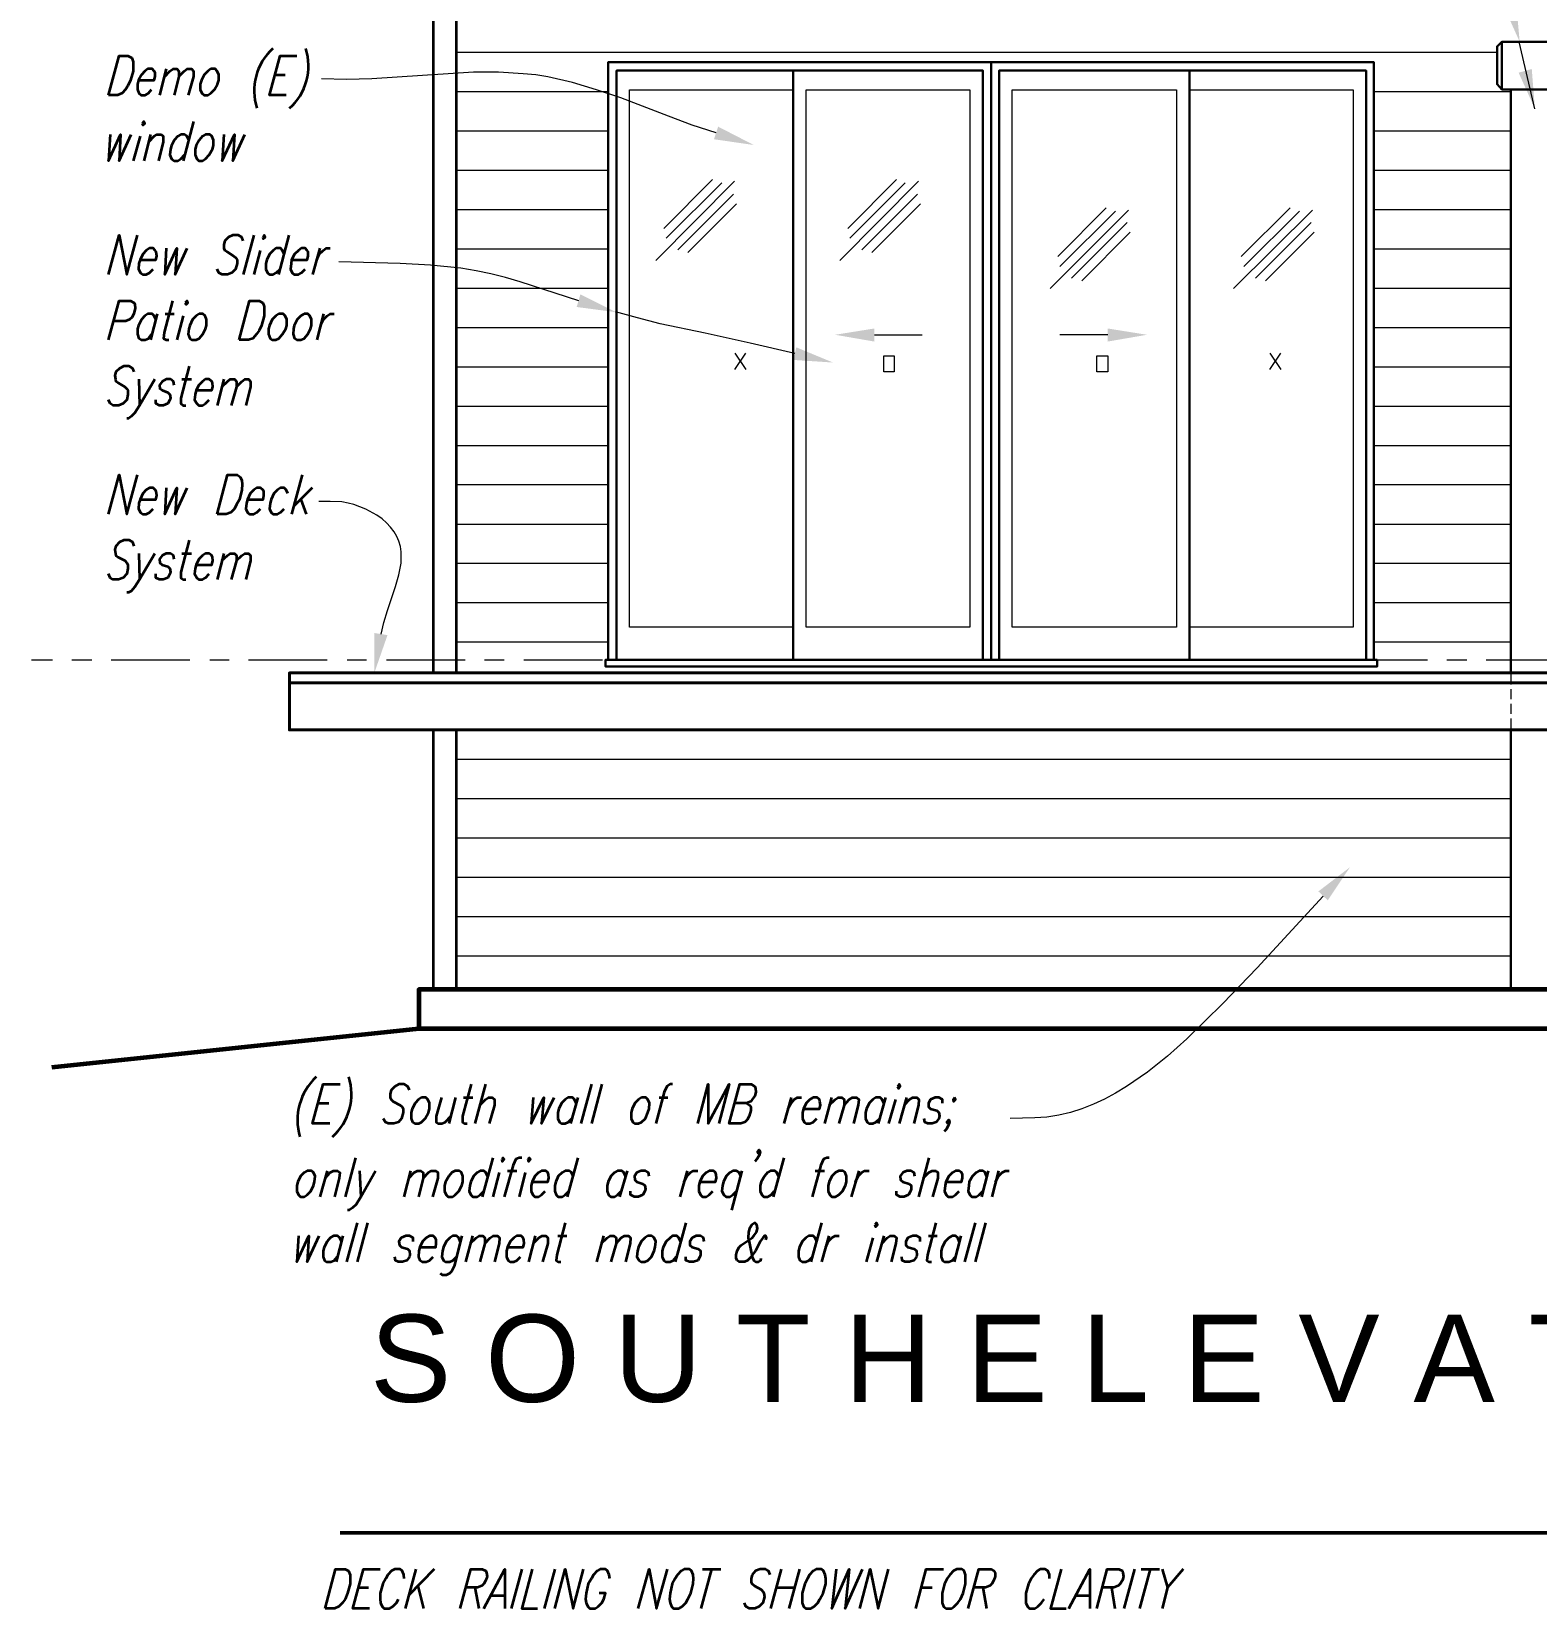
# Model space of a CAD drawing. Header units: inches. Extents: x 1543 to 43489, y -26 to 5775.
# Drawn here: x 1617.8 to 1857.2, y 2885.1 to 3136 of the extents above; entities that cross this region are included whole.
import ezdxf

# ---------------------------------------------------------------- set-up
doc = ezdxf.new("R2010")
doc.units = ezdxf.units.IN
doc.header["$LTSCALE"] = 0.5
doc.header["$MEASUREMENT"] = 0
for name, color, linetype in [('PDF_A-DOOR', 7, 'Continuous'), ('PDF_A-FLOR-LEVL', 7, 'Continuous'), ('PDF_A-Window', 7, 'Continuous'), ('PDF_C-TOPO', 7, 'Continuous'), ('PDF_Hatch-siding', 7, 'Continuous'), ('PDF_Hidden1', 7, 'Continuous'), ('PDF_Layer2', 7, 'Continuous'), ('PDF_Layer3', 7, 'Continuous'), ('PDF_Layer4', 7, 'Continuous'), ('PDF_Layer6', 7, 'Continuous'), ('PDF_Layer8', 7, 'Continuous'), ('PDF_LEADER', 7, 'Continuous'), ('PDF_Text', 7, 'Continuous'), ('PDF_Text-Win-Label', 7, 'Continuous'), ('PDF_TEXT3', 7, 'Continuous')]:
    doc.layers.add(name, color=color, linetype=linetype)
doc.styles.add('PDF Arial', font='arial.ttf')

msp = doc.modelspace()

# ---------------------------------------------------------------- linework, layer by layer
at = {"layer": 'PDF_A-DOOR', "lineweight": 20}
for points in [[(1738.94, 3041.26), (1712.92, 3041.26), (1712.92, 3126.75), (1738.94, 3126.75)], [(1801.99, 3126.75), (1828.01, 3126.75), (1828.01, 3099.64), (1828.01, 3041.26), (1802.07, 3041.26)]]:
    msp.add_lwpolyline(points, dxfattribs=at)
for points in [[(1741.02, 3041.26), (1741.02, 3126.75), (1767.04, 3126.75), (1767.04, 3073.62), (1767.04, 3041.26)], [(1799.9, 3041.26), (1773.8, 3041.26), (1773.8, 3073.62), (1773.8, 3126.75), (1777.05, 3126.75), (1799.9, 3126.75), (1799.9, 3073.62)]]:
    msp.add_lwpolyline(points, close=True, dxfattribs=at)
at = {"layer": 'PDF_A-FLOR-LEVL', "lineweight": 20}
for points in [[(1617.76, 3036.09), (1621.09, 3036.09)], [(1624.18, 3036.09), (1627.35, 3036.09)], [(1630.43, 3036.09), (1642.94, 3036.09)], [(1646.11, 3036.09), (1649.2, 3036.09)], [(1652.28, 3036.09), (1664.79, 3036.09)], [(1667.96, 3036.09), (1671.05, 3036.09)], [(1674.22, 3036.09), (1686.73, 3036.09)], [(1689.81, 3036.09), (1692.98, 3036.09)], [(1696.07, 3036.09), (1708.58, 3036.09)], [(1711.66, 3036.09), (1714.83, 3036.09)], [(1717.92, 3036.09), (1730.43, 3036.09)], [(1733.6, 3036.09), (1736.68, 3036.09)], [(1739.85, 3036.09), (1752.36, 3036.09)], [(1755.45, 3036.09), (1758.62, 3036.09)], [(1761.7, 3036.09), (1774.21, 3036.09)], [(1777.3, 3036.09), (1780.47, 3036.09)], [(1783.56, 3036.09), (1796.07, 3036.09)], [(1799.23, 3036.09), (1802.32, 3036.09)], [(1805.49, 3036.09), (1818, 3036.09)], [(1821.09, 3036.09), (1824.17, 3036.09)], [(1827.34, 3036.09), (1839.85, 3036.09)], [(1842.94, 3036.09), (1846.11, 3036.09)], [(1849.19, 3036.09), (1861.7, 3036.09)]]:
    msp.add_lwpolyline(points, dxfattribs=at)
at = {"layer": 'PDF_A-Window', "lineweight": 30}
for points in [[(1709.5, 3036.09), (1709.5, 3131.17), (1770.46, 3131.17), (1770.46, 3073.62), (1770.46, 3036.09), (1770.46, 3073.62), (1770.46, 3131.17), (1831.34, 3131.17), (1831.34, 3099.64), (1831.34, 3036.09)], [(1710.83, 3036.09), (1710.83, 3129.84), (1769.13, 3129.84), (1769.13, 3073.62), (1769.13, 3036.09)], [(1738.94, 3129.84), (1738.94, 3036.09)], [(1771.71, 3036.09), (1771.71, 3073.62), (1771.71, 3129.84), (1830.09, 3129.84), (1830.09, 3099.64), (1830.09, 3036.09)], [(1801.99, 3036.09), (1801.99, 3129.84)]]:
    msp.add_lwpolyline(points, dxfattribs=at)
msp.add_lwpolyline([(1831.84, 3036.09), (1831.84, 3035.01), (1709.08, 3035.01), (1709.08, 3036.09)], close=True, dxfattribs=at)
at = {"layer": 'PDF_C-TOPO', "lineweight": 60}
for points in [[(2143.18, 2977.38), (2143.18, 2983.63), (1679.39, 2983.63), (1679.39, 2977.38), (1621.01, 2971.21)], [(2234.42, 2977.38), (1679.39, 2977.38)]]:
    msp.add_lwpolyline(points, dxfattribs=at)
at = {"layer": 'PDF_Hatch-siding', "lineweight": 13}
for points in [[(1685.31, 3132.75), (1850.94, 3132.75)], [(1685.31, 3126.5), (1709.5, 3126.5)], [(1831.34, 3126.5), (1853.11, 3126.5)], [(1685.31, 3120.24), (1709.5, 3120.24)], [(1831.34, 3120.24), (1853.11, 3120.24)], [(1685.31, 3113.99), (1709.5, 3113.99)], [(1831.34, 3113.99), (1853.11, 3113.99)], [(1685.31, 3107.73), (1709.5, 3107.73)], [(1831.34, 3107.73), (1853.11, 3107.73)], [(1685.31, 3101.48), (1709.5, 3101.48)], [(1831.34, 3101.48), (1853.11, 3101.48)], [(1685.31, 3095.22), (1709.5, 3095.22)], [(1831.34, 3095.22), (1853.11, 3095.22)], [(1685.31, 3088.97), (1709.5, 3088.97)], [(1831.34, 3088.97), (1853.11, 3088.97)], [(1685.31, 3082.71), (1709.5, 3082.71)], [(1831.34, 3082.71), (1853.11, 3082.71)], [(1685.31, 3076.46), (1709.5, 3076.46)], [(1831.34, 3076.46), (1853.11, 3076.46)], [(1685.31, 3070.2), (1709.5, 3070.2)], [(1831.34, 3070.2), (1853.11, 3070.2)], [(1685.31, 3063.95), (1709.5, 3063.95)], [(1831.34, 3063.95), (1853.11, 3063.95)], [(1685.31, 3057.69), (1709.5, 3057.69)], [(1831.34, 3057.69), (1853.11, 3057.69)], [(1685.31, 3051.44), (1709.5, 3051.44)], [(1831.34, 3051.44), (1853.11, 3051.44)], [(1685.31, 3045.18), (1709.5, 3045.18)], [(1831.34, 3045.18), (1853.11, 3045.18)], [(1685.31, 3038.93), (1709.5, 3038.93)], [(1831.34, 3038.93), (1853.11, 3038.93)], [(1685.31, 3020.25), (1853.11, 3020.25)], [(1685.31, 3013.99), (1853.11, 3013.99)], [(1685.31, 3007.74), (1853.11, 3007.74)], [(1685.31, 3001.48), (1853.11, 3001.48)], [(1685.31, 2995.23), (1853.11, 2995.23)], [(1685.31, 2988.97), (1853.11, 2988.97)]]:
    msp.add_lwpolyline(points, dxfattribs=at)
at = {"layer": 'PDF_Hidden1', "lineweight": 20}
for points in [[(1853.11, 3034.01), (1853.11, 3032.17)], [(1853.11, 3031.42), (1853.11, 3029.84)], [(1853.11, 3029.09), (1853.11, 3027.5)], [(1853.11, 3026.75), (1853.11, 3024.92)]]:
    msp.add_lwpolyline(points, dxfattribs=at)
at = {"layer": 'PDF_Layer2', "lineweight": 30}
msp.add_lwpolyline([(1851.69, 3126.83), (1851.69, 3134.42), (1850.94, 3133.67), (1850.94, 3127.67)], close=True, dxfattribs=at)
for points in [[(1921.75, 3134.42), (1851.69, 3134.42)], [(1921.75, 3126.83), (1851.69, 3126.83)], [(1853.11, 3126.83), (1853.11, 3034.01)], [(1853.11, 3024.92), (1853.11, 2983.63)]]:
    msp.add_lwpolyline(points, dxfattribs=at)
at = {"layer": 'PDF_Layer3', "lineweight": 35}
for points in [[(1681.64, 3147.68), (1681.64, 3034.01)], [(1685.31, 3147.68), (1685.31, 3034.01)], [(1681.64, 3024.92), (1681.64, 2983.63)], [(1685.31, 3024.92), (1685.31, 2983.63)]]:
    msp.add_lwpolyline(points, dxfattribs=at)
at = {"layer": 'PDF_Layer4', "lineweight": 40}
for points in [[(1921.75, 3034.01), (1658.79, 3034.01), (1658.79, 3024.92), (1921.75, 3024.92)], [(1921.75, 3032.42), (1658.79, 3032.42)]]:
    msp.add_lwpolyline(points, dxfattribs=at)
at = {"layer": 'PDF_Layer6', "lineweight": 50}
msp.add_lwpolyline([(1666.88, 2897.15), (2233.33, 2897.15)], dxfattribs=at)
at = {"layer": 'PDF_Layer8', "lineweight": 9}
for points in [[(1729.6, 3112.24), (1717.09, 3099.64)], [(1726.09, 3112.49), (1718.34, 3104.73)], [(1727.59, 3111.99), (1718.75, 3103.15)], [(1758.87, 3112.24), (1746.36, 3099.64)], [(1755.37, 3112.49), (1747.61, 3104.73)], [(1756.78, 3111.99), (1747.94, 3103.15)], [(1729.43, 3110.15), (1720.59, 3101.31)], [(1758.7, 3110.15), (1749.86, 3101.31)], [(1729.93, 3108.65), (1722.17, 3100.9)], [(1759.2, 3108.65), (1751.45, 3100.9)], [(1792.31, 3107.65), (1779.8, 3095.14)], [(1788.73, 3107.98), (1781.05, 3100.23)], [(1790.23, 3107.48), (1781.39, 3098.64)], [(1821.59, 3107.65), (1808.99, 3095.14)], [(1818, 3107.98), (1810.24, 3100.23)], [(1819.5, 3107.48), (1810.66, 3098.64)], [(1792.06, 3105.65), (1783.22, 3096.81)], [(1792.56, 3104.15), (1784.89, 3096.39)], [(1821.34, 3105.65), (1812.5, 3096.81)], [(1821.84, 3104.15), (1814.08, 3096.39)], [(1751.86, 3087.8), (1759.45, 3087.8)], [(1788.98, 3087.8), (1781.39, 3087.8)]]:
    msp.add_lwpolyline(points, dxfattribs=at)
at = {"layer": 'PDF_Layer8', "transparency": 33554559}
for points in [[(1751.86, 3086.72), (1745.61, 3087.8), (1751.86, 3088.8)], [(1788.98, 3088.8), (1795.23, 3087.8), (1788.98, 3086.72)]]:
    msp.add_solid(points, dxfattribs=at)
at = {"layer": 'PDF_LEADER', "lineweight": 20}
for points in [[(1856.95, 3123.75), (1854.45, 3134.42)], [(1726.68, 3119.91), (1722.84, 3121.16), (1719.09, 3122.58), (1711.5, 3125.5), (1707.66, 3126.75), (1703.83, 3127.92), (1699.91, 3128.83), (1697.99, 3129.17), (1695.99, 3129.33), (1692.07, 3129.58), (1688.06, 3129.58), (1684.06, 3129.33), (1679.97, 3129.08), (1671.88, 3128.5), (1667.88, 3128.42), (1663.88, 3128.5)], [(1704.83, 3093.22), (1695.49, 3096.22), (1693.15, 3096.89), (1690.81, 3097.48), (1688.48, 3097.98), (1686.06, 3098.39), (1681.22, 3098.89), (1676.39, 3099.14), (1666.63, 3099.39)], [(1739.19, 3084.8), (1732.1, 3086.47), (1724.93, 3088.05), (1717.75, 3089.55), (1714.17, 3090.47), (1710.66, 3091.47)], [(1673.38, 3040.18), (1673.8, 3042.01), (1674.39, 3043.93), (1675.64, 3047.77), (1676.22, 3049.6), (1676.55, 3051.44), (1676.55, 3052.36), (1676.55, 3053.27), (1676.47, 3054.11), (1676.22, 3054.94), (1675.89, 3055.69), (1675.47, 3056.44), (1674.89, 3057.19), (1674.22, 3057.86), (1673.55, 3058.53), (1672.72, 3059.11), (1670.97, 3060.03), (1669.05, 3060.78), (1668.13, 3061.03), (1667.13, 3061.2), (1665.29, 3061.28), (1663.46, 3061.28)], [(1823.25, 2998.48), (1812.75, 2987.05), (1807.32, 2981.38), (1804.49, 2978.63), (1801.57, 2975.8), (1798.48, 2973.04), (1795.32, 2970.46), (1791.98, 2968.21), (1790.23, 2967.12), (1788.48, 2966.2), (1786.72, 2965.37), (1784.89, 2964.62), (1783.06, 2964.04), (1781.22, 2963.62), (1779.3, 2963.29), (1777.38, 2963.2), (1773.46, 2963.12)]]:
    msp.add_lwpolyline(points, dxfattribs=at)
at = {"layer": 'PDF_LEADER', "transparency": 33554559}
for points in [[(1851.94, 3140.18), (1854.53, 3134.42), (1853.95, 3140.76)], [(1854.36, 3129.5), (1856.95, 3123.75), (1856.45, 3130.09)], [(1726.34, 3118.91), (1732.68, 3117.99), (1727.01, 3120.91)], [(1704.49, 3092.22), (1710.75, 3091.39), (1705.08, 3094.22)], [(1738.94, 3083.8), (1745.28, 3083.38), (1739.44, 3085.8)], [(1672.3, 3040.35), (1672.3, 3034.01), (1674.39, 3040.01)], [(1824, 2997.81), (1827.51, 3003.07), (1822.5, 2999.23)]]:
    msp.add_solid(points, dxfattribs=at)
at = {"layer": 'PDF_Text-Win-Label', "lineweight": 20}
for points in [[(1729.68, 3082.3), (1731.43, 3084.88)], [(1729.68, 3084.88), (1731.43, 3082.3)], [(1814.75, 3082.3), (1816.5, 3084.88)], [(1814.75, 3084.88), (1816.5, 3082.3)]]:
    msp.add_lwpolyline(points, dxfattribs=at)
for points in [[(1753.36, 3081.88), (1753.36, 3084.47), (1755.03, 3084.47), (1755.03, 3081.88)], [(1787.23, 3081.88), (1787.23, 3084.47), (1788.98, 3084.47), (1788.98, 3081.88)]]:
    msp.add_lwpolyline(points, close=True, dxfattribs=at)
at = {"layer": 'PDF_TEXT3', "lineweight": 35}
for points in [[(1630.02, 3125.92), (1631.68, 3132.17), (1633.1, 3132.17), (1633.69, 3131.84), (1633.94, 3131.25), (1633.94, 3130.67), (1633.94, 3129.75), (1633.52, 3128.33), (1633.1, 3127.42), (1632.69, 3126.83), (1632.18, 3126.25), (1631.43, 3125.92)], [(1646.28, 3130.09), (1645.78, 3129.75), (1645.2, 3129.17), (1644.78, 3128.33), (1644.61, 3127.67), (1644.61, 3126.83), (1644.86, 3126.25), (1645.2, 3125.92), (1645.78, 3125.92), (1646.28, 3126.25), (1646.86, 3126.83), (1647.36, 3127.67), (1647.53, 3128.33), (1647.53, 3129.17), (1647.28, 3129.75), (1646.95, 3130.09)], [(1635.35, 3121.41), (1635.44, 3121.16), (1635.77, 3121.41), (1635.6, 3121.75)], [(1645.45, 3119.66), (1644.94, 3119.41), (1644.44, 3118.74), (1643.94, 3117.91), (1643.78, 3117.33), (1643.78, 3116.41), (1644.03, 3115.82), (1644.36, 3115.49), (1644.94, 3115.49), (1645.45, 3115.82), (1646.03, 3116.41), (1646.53, 3117.33), (1646.7, 3117.91), (1646.7, 3118.74), (1646.45, 3119.41), (1646.11, 3119.66)], [(1654.54, 3103.31), (1654.62, 3103.06), (1654.95, 3103.31), (1654.79, 3103.65)], [(1642.19, 3092.89), (1642.36, 3092.64), (1642.61, 3092.89), (1642.53, 3093.22)], [(1650.78, 3086.97), (1652.45, 3093.22), (1653.95, 3093.22), (1654.54, 3092.89), (1654.79, 3092.31), (1654.79, 3091.72), (1654.79, 3090.8), (1654.37, 3089.3), (1653.95, 3088.47), (1653.54, 3087.88), (1652.95, 3087.22), (1652.28, 3086.97)], [(1644.44, 3091.14), (1643.94, 3090.8), (1643.36, 3090.22), (1642.94, 3089.3), (1642.78, 3088.72), (1642.69, 3087.88), (1642.94, 3087.22), (1643.28, 3086.97), (1643.94, 3086.97), (1644.44, 3087.22), (1645.03, 3087.88), (1645.45, 3088.72), (1645.61, 3089.3), (1645.61, 3090.22), (1645.36, 3090.8), (1645.03, 3091.14)], [(1657.12, 3091.14), (1656.62, 3090.8), (1656.04, 3090.22), (1655.62, 3089.3), (1655.45, 3088.72), (1655.45, 3087.88), (1655.7, 3087.22), (1656.04, 3086.97), (1656.62, 3086.97), (1657.12, 3087.22), (1657.71, 3087.88), (1658.21, 3088.72), (1658.37, 3089.3), (1658.37, 3090.22), (1658.12, 3090.8), (1657.79, 3091.14)], [(1661.12, 3091.14), (1660.62, 3090.8), (1660.04, 3090.22), (1659.54, 3089.3), (1659.46, 3088.72), (1659.37, 3087.88), (1659.62, 3087.22), (1659.96, 3086.97), (1660.62, 3086.97), (1661.12, 3087.22), (1661.71, 3087.88), (1662.13, 3088.72), (1662.29, 3089.3), (1662.29, 3090.22), (1662.04, 3090.8), (1661.71, 3091.14)], [(1647.28, 3059.28), (1648.95, 3065.53), (1650.45, 3065.53), (1650.95, 3065.2), (1651.2, 3064.62), (1651.28, 3064.03), (1651.2, 3063.12), (1650.87, 3061.61), (1650.37, 3060.78), (1650.03, 3060.11), (1649.45, 3059.53), (1648.7, 3059.28)], [(1755.53, 2968.21), (1755.7, 2967.87), (1755.95, 2968.21), (1755.78, 2968.54)], [(1679.81, 2966.45), (1679.31, 2966.12), (1678.81, 2965.54), (1678.3, 2964.62), (1678.14, 2964.04), (1678.14, 2963.12), (1678.39, 2962.53), (1678.72, 2962.28), (1679.39, 2962.28), (1679.81, 2962.53), (1680.39, 2963.12), (1680.89, 2964.04), (1681.06, 2964.62), (1681.06, 2965.54), (1680.81, 2966.12), (1680.47, 2966.45)], [(1714.83, 2966.45), (1714.33, 2966.12), (1713.75, 2965.54), (1713.33, 2964.62), (1713.17, 2964.04), (1713.17, 2963.12), (1713.42, 2962.53), (1713.75, 2962.28), (1714.33, 2962.28), (1714.83, 2962.53), (1715.42, 2963.12), (1715.83, 2964.04), (1716, 2964.62), (1716.09, 2965.54), (1715.83, 2966.12), (1715.5, 2966.45)], [(1764.62, 2966.45), (1764.37, 2966.12), (1764.46, 2965.79), (1764.79, 2966.12)], [(1692.57, 2956.61), (1692.65, 2956.28), (1692.98, 2956.61), (1692.82, 2956.86)], [(1696.74, 2956.61), (1696.82, 2956.28), (1697.15, 2956.61), (1696.99, 2956.86)], [(1661.62, 2954.78), (1661.12, 2954.53), (1660.54, 2953.94), (1660.12, 2953.03), (1659.96, 2952.44), (1659.96, 2951.53), (1660.21, 2950.94), (1660.54, 2950.61), (1661.12, 2950.61), (1661.62, 2950.94), (1662.21, 2951.53), (1662.63, 2952.44), (1662.79, 2953.03), (1662.88, 2953.94), (1662.63, 2954.53), (1662.29, 2954.78)], [(1685.14, 2954.78), (1684.64, 2954.53), (1684.14, 2953.94), (1683.64, 2953.03), (1683.48, 2952.44), (1683.48, 2951.53), (1683.73, 2950.94), (1684.06, 2950.61), (1684.73, 2950.61), (1685.14, 2950.94), (1685.73, 2951.53), (1686.23, 2952.44), (1686.39, 2953.03), (1686.39, 2953.94), (1686.14, 2954.53), (1685.81, 2954.78)], [(1746.19, 2954.78), (1745.69, 2954.53), (1745.11, 2953.94), (1744.69, 2953.03), (1744.52, 2952.44), (1744.52, 2951.53), (1744.77, 2950.94), (1745.11, 2950.61), (1745.69, 2950.61), (1746.19, 2950.94), (1746.78, 2951.53), (1747.28, 2952.44), (1747.44, 2953.03), (1747.44, 2953.94), (1747.19, 2954.53), (1746.86, 2954.78)], [(1751.95, 2946.19), (1752.03, 2945.85), (1752.36, 2946.19), (1752.2, 2946.52)], [(1715.83, 2944.44), (1715.33, 2944.1), (1714.75, 2943.52), (1714.33, 2942.6), (1714.17, 2942.02), (1714.08, 2941.1), (1714.42, 2940.52), (1714.75, 2940.27), (1715.33, 2940.27), (1715.83, 2940.52), (1716.42, 2941.1), (1716.84, 2942.02), (1717, 2942.6), (1717.09, 2943.52), (1716.84, 2944.1), (1716.42, 2944.44)], [(1664.46, 2885.14), (1666.13, 2891.39), (1667.63, 2891.39), (1668.21, 2891.14), (1668.46, 2890.48), (1668.46, 2889.89), (1668.46, 2889.06), (1668.05, 2887.56), (1667.63, 2886.64), (1667.21, 2886.06), (1666.63, 2885.47), (1665.96, 2885.14)], [(1721.59, 2891.39), (1721.09, 2891.14), (1720.51, 2890.48), (1720.17, 2889.89), (1719.67, 2889.06), (1719.34, 2887.56), (1719.25, 2886.64), (1719.34, 2886.06), (1719.59, 2885.47), (1719.92, 2885.14), (1720.76, 2885.14), (1721.26, 2885.47), (1721.84, 2886.06), (1722.17, 2886.64), (1722.67, 2887.56), (1723.01, 2889.06), (1723.09, 2889.89), (1723.01, 2890.48), (1722.76, 2891.14), (1722.42, 2891.39)], [(1742.61, 2891.39), (1742.11, 2891.14), (1741.52, 2890.48), (1741.19, 2889.89), (1740.77, 2889.06), (1740.35, 2887.56), (1740.35, 2886.64), (1740.35, 2886.06), (1740.6, 2885.47), (1740.94, 2885.14), (1741.77, 2885.14), (1742.27, 2885.47), (1742.86, 2886.06), (1743.19, 2886.64), (1743.69, 2887.56), (1744.11, 2889.06), (1744.11, 2889.89), (1744.02, 2890.48), (1743.77, 2891.14), (1743.44, 2891.39)], [(1764.96, 2891.39), (1764.46, 2891.14), (1763.87, 2890.48), (1763.46, 2889.89), (1763.04, 2889.06), (1762.62, 2887.56), (1762.62, 2886.64), (1762.62, 2886.06), (1762.87, 2885.47), (1763.29, 2885.14), (1764.12, 2885.14), (1764.54, 2885.47), (1765.12, 2886.06), (1765.54, 2886.64), (1765.96, 2887.56), (1766.38, 2889.06), (1766.38, 2889.89), (1766.38, 2890.48), (1766.13, 2891.14), (1765.79, 2891.39)]]:
    msp.add_lwpolyline(points, close=True, dxfattribs=at)
for points in [[(1658.29, 3125.92), (1655.62, 3125.92), (1657.29, 3132.17), (1659.96, 3132.17)], [(1634.77, 3128.33), (1637.27, 3128.33), (1637.44, 3128.92), (1637.44, 3129.5), (1637.27, 3129.75), (1636.94, 3130.09), (1636.27, 3130.09), (1635.77, 3129.75), (1635.27, 3129.17), (1634.77, 3128.33), (1634.6, 3127.67), (1634.6, 3126.83), (1634.85, 3126.25), (1635.19, 3125.92), (1635.85, 3125.92), (1636.35, 3126.25), (1636.86, 3126.83)], [(1639.19, 3130.09), (1638.11, 3125.92)], [(1638.94, 3128.92), (1639.77, 3129.75), (1640.27, 3130.09), (1640.86, 3130.09), (1641.19, 3129.75), (1641.19, 3128.92), (1640.44, 3125.92)], [(1641.19, 3128.92), (1642.03, 3129.75), (1642.53, 3130.09), (1643.19, 3130.09), (1643.53, 3129.75), (1643.53, 3128.92), (1642.69, 3125.92)], [(1656.45, 3129.17), (1658.12, 3129.17)], [(1643.53, 3121.75), (1641.86, 3115.49)], [(1630.27, 3119.66), (1630.02, 3115.49), (1631.93, 3119.66), (1631.68, 3115.49), (1633.6, 3119.66)], [(1635.02, 3119.41), (1633.94, 3115.49)], [(1636.69, 3119.66), (1635.6, 3115.49)], [(1636.44, 3118.49), (1637.27, 3119.41), (1637.77, 3119.66), (1638.36, 3119.66), (1638.69, 3119.41), (1638.69, 3118.49), (1637.94, 3115.49)], [(1642.78, 3118.74), (1642.44, 3119.41), (1642.11, 3119.66), (1641.53, 3119.66), (1641.03, 3119.41), (1640.44, 3118.74), (1640.02, 3117.91), (1639.86, 3117.33), (1639.77, 3116.41), (1640.02, 3115.82), (1640.44, 3115.49), (1641.03, 3115.49), (1641.53, 3115.82), (1642.11, 3116.41)], [(1648.36, 3119.66), (1648.11, 3115.49), (1650.03, 3119.66), (1649.78, 3115.49), (1651.7, 3119.66)], [(1630.02, 3097.39), (1631.68, 3103.65), (1632.94, 3097.39), (1634.6, 3103.65)], [(1635.02, 3099.73), (1637.52, 3099.73), (1637.69, 3100.31), (1637.61, 3100.98), (1637.44, 3101.23), (1637.11, 3101.56), (1636.52, 3101.56), (1636.02, 3101.23), (1635.44, 3100.65), (1635.02, 3099.73), (1634.85, 3099.14), (1634.77, 3098.23), (1635.1, 3097.64), (1635.44, 3097.39), (1636.02, 3097.39), (1636.52, 3097.64), (1637.11, 3098.23)], [(1639.19, 3101.56), (1638.94, 3097.39), (1640.86, 3101.56), (1640.61, 3097.39), (1642.53, 3101.56)], [(1651.45, 3102.73), (1651.2, 3103.31), (1650.62, 3103.65), (1649.78, 3103.65), (1649.11, 3103.31), (1648.53, 3102.73), (1648.36, 3102.15), (1648.36, 3101.56), (1648.53, 3101.23), (1648.86, 3100.98), (1649.95, 3100.31), (1650.28, 3100.06), (1650.45, 3099.73), (1650.45, 3099.14), (1650.2, 3098.23), (1649.62, 3097.64), (1648.95, 3097.39), (1648.11, 3097.39), (1647.53, 3097.64), (1647.28, 3098.23)], [(1653.12, 3103.65), (1651.45, 3097.39)], [(1657.96, 3100.65), (1657.71, 3101.23), (1657.37, 3101.56), (1656.7, 3101.56), (1656.2, 3101.23), (1655.62, 3100.65), (1655.2, 3099.73), (1655.04, 3099.14), (1655.04, 3098.23), (1655.29, 3097.64), (1655.62, 3097.39), (1656.2, 3097.39), (1656.7, 3097.64), (1657.29, 3098.23)], [(1658.71, 3103.65), (1657.04, 3097.39)], [(1659.12, 3099.73), (1661.62, 3099.73), (1661.79, 3100.31), (1661.79, 3100.98), (1661.62, 3101.23), (1661.29, 3101.56), (1660.71, 3101.56), (1660.21, 3101.23), (1659.62, 3100.65), (1659.12, 3099.73), (1659.04, 3099.14), (1658.96, 3098.23), (1659.21, 3097.64), (1659.54, 3097.39), (1660.21, 3097.39), (1660.71, 3097.64), (1661.29, 3098.23)], [(1663.63, 3101.56), (1662.46, 3097.39)], [(1663.13, 3099.73), (1663.54, 3100.65), (1664.13, 3101.23), (1664.63, 3101.56), (1665.29, 3101.56)], [(1654.12, 3101.23), (1653.12, 3097.39)], [(1630.02, 3086.97), (1631.68, 3093.22), (1633.52, 3093.22), (1634.1, 3092.89), (1634.19, 3092.64), (1634.27, 3092.05), (1634.02, 3091.14), (1633.69, 3090.55), (1633.35, 3090.22), (1632.69, 3089.97), (1630.77, 3089.97)], [(1640.19, 3093.22), (1638.86, 3088.14), (1638.77, 3087.22), (1639.19, 3086.97), (1639.61, 3086.97)], [(1637.52, 3090.22), (1637.27, 3090.8), (1636.94, 3091.14), (1636.27, 3091.14), (1635.77, 3090.8), (1635.27, 3090.22), (1634.77, 3089.3), (1634.6, 3088.72), (1634.6, 3087.88), (1634.85, 3087.22), (1635.19, 3086.97), (1635.85, 3086.97), (1636.35, 3087.22), (1636.86, 3087.88)], [(1637.77, 3091.14), (1636.69, 3086.97)], [(1639.02, 3091.14), (1640.44, 3091.14)], [(1641.86, 3090.8), (1640.86, 3086.97)], [(1664.21, 3091.14), (1663.13, 3086.97)], [(1663.71, 3089.3), (1664.21, 3090.22), (1664.79, 3090.8), (1665.29, 3091.14), (1665.88, 3091.14)], [(1634.1, 3081.88), (1633.85, 3082.46), (1633.27, 3082.8), (1632.43, 3082.8), (1631.77, 3082.46), (1631.18, 3081.88), (1631.02, 3081.3), (1631.1, 3080.71), (1631.18, 3080.38), (1631.52, 3080.13), (1632.6, 3079.54), (1632.94, 3079.21), (1633.1, 3078.96), (1633.1, 3078.29), (1632.94, 3077.46), (1632.35, 3076.88), (1631.6, 3076.54), (1630.77, 3076.54), (1630.27, 3076.88), (1630.02, 3077.46)], [(1642.86, 3082.8), (1641.53, 3077.71), (1641.53, 3076.88), (1641.86, 3076.54), (1642.28, 3076.54)], [(1634.85, 3080.71), (1634.94, 3076.54), (1637.36, 3080.71)], [(1640.44, 3079.8), (1640.36, 3080.38), (1639.86, 3080.71), (1639.19, 3080.71), (1638.52, 3080.38), (1638.11, 3079.8), (1638.19, 3079.21), (1638.52, 3078.96), (1639.44, 3078.63), (1639.77, 3078.29), (1639.86, 3077.71), (1639.77, 3077.46), (1639.44, 3076.88), (1638.69, 3076.54), (1638.11, 3076.54), (1637.52, 3076.88), (1637.52, 3077.46)], [(1641.69, 3080.71), (1643.19, 3080.71)], [(1643.94, 3078.96), (1646.45, 3078.96), (1646.61, 3079.54), (1646.53, 3080.13), (1646.45, 3080.38), (1646.03, 3080.71), (1645.45, 3080.71), (1644.94, 3080.38), (1644.36, 3079.8), (1643.94, 3078.96), (1643.78, 3078.29), (1643.69, 3077.46), (1644.03, 3076.88), (1644.36, 3076.54), (1644.94, 3076.54), (1645.45, 3076.88), (1646.03, 3077.46)], [(1648.36, 3080.71), (1647.28, 3076.54)], [(1648.03, 3079.54), (1648.95, 3080.38), (1649.37, 3080.71), (1650.03, 3080.71), (1650.37, 3080.38), (1650.37, 3079.54), (1649.53, 3076.54)], [(1650.37, 3079.54), (1651.2, 3080.38), (1651.7, 3080.71), (1652.28, 3080.71), (1652.62, 3080.38), (1652.62, 3079.54), (1651.87, 3076.54)], [(1634.94, 3076.54), (1634.19, 3075.37), (1633.6, 3074.79), (1633.19, 3074.46), (1632.94, 3074.46)], [(1630.02, 3059.28), (1631.68, 3065.53), (1632.94, 3059.28), (1634.6, 3065.53)], [(1660.79, 3065.53), (1659.12, 3059.28)], [(1635.02, 3061.61), (1637.52, 3061.61), (1637.69, 3062.2), (1637.61, 3062.86), (1637.44, 3063.12), (1637.11, 3063.45), (1636.52, 3063.45), (1636.02, 3063.12), (1635.44, 3062.53), (1635.02, 3061.61), (1634.85, 3061.03), (1634.77, 3060.11), (1635.1, 3059.53), (1635.44, 3059.28), (1636.02, 3059.28), (1636.52, 3059.53), (1637.11, 3060.11)], [(1639.19, 3063.45), (1638.94, 3059.28), (1640.86, 3063.45), (1640.61, 3059.28), (1642.53, 3063.45)], [(1652.12, 3061.61), (1654.62, 3061.61), (1654.7, 3062.2), (1654.7, 3062.86), (1654.54, 3063.12), (1654.2, 3063.45), (1653.62, 3063.45), (1653.12, 3063.12), (1652.53, 3062.53), (1652.12, 3061.61), (1651.95, 3061.03), (1651.87, 3060.11), (1652.12, 3059.53), (1652.45, 3059.28), (1653.12, 3059.28), (1653.62, 3059.53), (1654.2, 3060.11)], [(1658.54, 3062.53), (1658.29, 3063.12), (1657.96, 3063.45), (1657.37, 3063.45), (1656.87, 3063.12), (1656.29, 3062.53), (1655.87, 3061.61), (1655.7, 3061.03), (1655.62, 3060.11), (1655.87, 3059.53), (1656.2, 3059.28), (1656.87, 3059.28), (1657.37, 3059.53), (1657.96, 3060.11)], [(1662.38, 3063.45), (1659.46, 3060.45)], [(1660.62, 3061.61), (1661.46, 3059.28)], [(1634.1, 3054.19), (1633.85, 3054.78), (1633.27, 3055.11), (1632.43, 3055.11), (1631.77, 3054.78), (1631.18, 3054.19), (1631.02, 3053.61), (1631.1, 3053.02), (1631.18, 3052.69), (1631.52, 3052.44), (1632.6, 3051.86), (1632.94, 3051.52), (1633.1, 3051.19), (1633.1, 3050.61), (1632.94, 3049.77), (1632.35, 3049.1), (1631.6, 3048.85), (1630.77, 3048.85), (1630.27, 3049.1), (1630.02, 3049.77)], [(1642.86, 3055.11), (1641.53, 3050.02), (1641.53, 3049.1), (1641.86, 3048.85), (1642.28, 3048.85)], [(1634.85, 3053.02), (1634.94, 3048.85), (1637.36, 3053.02)], [(1640.44, 3052.11), (1640.36, 3052.69), (1639.86, 3053.02), (1639.19, 3053.02), (1638.52, 3052.69), (1638.11, 3052.11), (1638.19, 3051.52), (1638.52, 3051.19), (1639.44, 3050.94), (1639.77, 3050.61), (1639.86, 3050.02), (1639.77, 3049.77), (1639.44, 3049.1), (1638.69, 3048.85), (1638.11, 3048.85), (1637.52, 3049.1), (1637.52, 3049.77)], [(1641.69, 3053.02), (1643.19, 3053.02)], [(1643.94, 3051.19), (1646.45, 3051.19), (1646.61, 3051.86), (1646.53, 3052.44), (1646.45, 3052.69), (1646.03, 3053.02), (1645.45, 3053.02), (1644.94, 3052.69), (1644.36, 3052.11), (1643.94, 3051.19), (1643.78, 3050.61), (1643.69, 3049.77), (1644.03, 3049.1), (1644.36, 3048.85), (1644.94, 3048.85), (1645.45, 3049.1), (1646.03, 3049.77)], [(1648.36, 3053.02), (1647.28, 3048.85)], [(1648.03, 3051.86), (1648.95, 3052.69), (1649.37, 3053.02), (1650.03, 3053.02), (1650.37, 3052.69), (1650.37, 3051.86), (1649.53, 3048.85)], [(1650.37, 3051.86), (1651.2, 3052.69), (1651.7, 3053.02), (1652.28, 3053.02), (1652.62, 3052.69), (1652.62, 3051.86), (1651.87, 3048.85)], [(1634.94, 3048.85), (1634.19, 3047.69), (1633.6, 3047.02), (1633.19, 3046.77), (1632.94, 3046.77)], [(1665.21, 2962.28), (1662.46, 2962.28), (1664.13, 2968.54), (1666.88, 2968.54)], [(1677.89, 2967.62), (1677.64, 2968.21), (1677.05, 2968.54), (1676.22, 2968.54), (1675.55, 2968.21), (1674.97, 2967.62), (1674.8, 2967.04), (1674.8, 2966.45), (1674.97, 2966.12), (1675.3, 2965.79), (1676.39, 2965.2), (1676.72, 2964.95), (1676.89, 2964.62), (1676.89, 2964.04), (1676.64, 2963.12), (1676.14, 2962.53), (1675.39, 2962.28), (1674.55, 2962.28), (1674.05, 2962.53), (1673.72, 2963.12)], [(1687.73, 2968.54), (1686.31, 2963.45), (1686.31, 2962.53), (1686.64, 2962.28), (1687.06, 2962.28)], [(1689.98, 2968.54), (1688.31, 2962.28)], [(1706.83, 2968.54), (1705.16, 2962.28)], [(1708.5, 2968.54), (1706.83, 2962.28)], [(1719.75, 2968.54), (1719.34, 2968.54), (1718.84, 2968.21), (1718.42, 2967.29), (1717.09, 2962.28)], [(1723.76, 2962.28), (1725.43, 2968.54), (1725.43, 2962.28), (1728.76, 2968.54), (1727.09, 2962.28)], [(1731.51, 2965.54), (1732.01, 2965.2), (1732.18, 2964.95), (1732.18, 2964.37), (1731.93, 2963.45), (1731.6, 2962.87), (1731.26, 2962.53), (1730.6, 2962.28), (1728.76, 2962.28), (1730.43, 2968.54), (1732.26, 2968.54), (1732.85, 2968.21), (1732.93, 2967.87), (1733.02, 2967.29), (1732.85, 2966.7), (1732.43, 2966.12), (1732.18, 2965.79), (1731.51, 2965.54), (1729.6, 2965.54)], [(1682.98, 2966.45), (1682.14, 2963.45), (1682.14, 2962.53), (1682.47, 2962.28), (1683.06, 2962.28), (1683.56, 2962.53), (1684.48, 2963.45)], [(1685.23, 2966.45), (1684.14, 2962.28)], [(1686.48, 2966.45), (1687.98, 2966.45)], [(1689.06, 2965.2), (1689.98, 2966.12), (1690.48, 2966.45), (1691.07, 2966.45), (1691.4, 2966.12), (1691.4, 2965.2), (1690.56, 2962.28)], [(1697.57, 2966.45), (1697.24, 2962.28), (1699.24, 2966.45), (1698.9, 2962.28), (1700.91, 2966.45)], [(1704.41, 2965.54), (1704.16, 2966.12), (1703.83, 2966.45), (1703.16, 2966.45), (1702.66, 2966.12), (1702.07, 2965.54), (1701.66, 2964.62), (1701.49, 2964.04), (1701.49, 2963.12), (1701.74, 2962.53), (1702.07, 2962.28), (1702.66, 2962.28), (1703.16, 2962.53), (1703.74, 2963.12)], [(1704.66, 2966.45), (1703.49, 2962.28)], [(1717.59, 2966.45), (1719, 2966.45)], [(1738.6, 2966.45), (1737.44, 2962.28)], [(1738.1, 2964.62), (1738.6, 2965.54), (1739.1, 2966.12), (1739.6, 2966.45), (1740.27, 2966.45)], [(1740.6, 2964.62), (1743.11, 2964.62), (1743.27, 2965.2), (1743.19, 2965.79), (1743.11, 2966.12), (1742.77, 2966.45), (1742.11, 2966.45), (1741.61, 2966.12), (1741.02, 2965.54), (1740.6, 2964.62), (1740.44, 2964.04), (1740.44, 2963.12), (1740.69, 2962.53), (1741.02, 2962.28), (1741.61, 2962.28), (1742.11, 2962.53), (1742.69, 2963.12)], [(1745.02, 2966.45), (1743.94, 2962.28)], [(1744.69, 2965.2), (1745.61, 2966.12), (1746.11, 2966.45), (1746.69, 2966.45), (1747.03, 2966.12), (1747.03, 2965.2), (1746.19, 2962.28)], [(1747.03, 2965.2), (1747.86, 2966.12), (1748.36, 2966.45), (1749.03, 2966.45), (1749.36, 2966.12), (1749.28, 2965.2), (1748.53, 2962.28)], [(1753.36, 2965.54), (1753.11, 2966.12), (1752.78, 2966.45), (1752.11, 2966.45), (1751.61, 2966.12), (1751.03, 2965.54), (1750.61, 2964.62), (1750.45, 2964.04), (1750.45, 2963.12), (1750.7, 2962.53), (1751.03, 2962.28), (1751.61, 2962.28), (1752.11, 2962.53), (1752.7, 2963.12)], [(1753.62, 2966.45), (1752.45, 2962.28)], [(1755.2, 2966.12), (1754.12, 2962.28)], [(1756.95, 2966.45), (1755.78, 2962.28)], [(1756.62, 2965.2), (1757.45, 2966.12), (1757.95, 2966.45), (1758.62, 2966.45), (1758.95, 2966.12), (1758.87, 2965.2), (1758.12, 2962.28)], [(1762.71, 2965.54), (1762.71, 2966.12), (1762.12, 2966.45), (1761.54, 2966.45), (1760.79, 2966.12), (1760.45, 2965.54), (1760.45, 2964.95), (1760.79, 2964.62), (1761.79, 2964.37), (1762.12, 2964.04), (1762.21, 2963.45), (1762.12, 2963.12), (1761.7, 2962.53), (1761.04, 2962.28), (1760.37, 2962.28), (1759.87, 2962.53), (1759.79, 2963.12)], [(1663.38, 2965.54), (1665.04, 2965.54)], [(1763.79, 2962.53), (1763.54, 2962.28), (1763.37, 2962.53), (1763.71, 2962.87), (1763.79, 2962.53), (1763.62, 2961.95), (1763.29, 2961.37), (1762.96, 2961.03)], [(1669.3, 2956.86), (1667.63, 2950.61)], [(1691.15, 2956.86), (1689.48, 2950.61)], [(1695.74, 2956.86), (1695.32, 2956.86), (1694.82, 2956.61), (1694.4, 2955.7), (1692.98, 2950.61)], [(1704.66, 2956.86), (1702.99, 2950.61)], [(1733.68, 2957.78), (1733.43, 2957.53), (1733.27, 2957.78), (1733.52, 2958.11), (1733.68, 2957.78), (1733.52, 2957.2), (1733.18, 2956.61), (1732.85, 2956.28)], [(1737.44, 2956.86), (1735.77, 2950.61)], [(1744.69, 2956.86), (1744.27, 2956.86), (1743.77, 2956.61), (1743.36, 2955.7), (1741.94, 2950.61)], [(1760.54, 2956.86), (1758.87, 2950.61)], [(1664.79, 2954.78), (1663.63, 2950.61)], [(1664.46, 2953.61), (1665.29, 2954.53), (1665.79, 2954.78), (1666.46, 2954.78), (1666.8, 2954.53), (1666.71, 2953.61), (1665.96, 2950.61)], [(1669.96, 2954.78), (1670.13, 2950.61), (1672.47, 2954.78)], [(1678.05, 2954.78), (1676.97, 2950.61)], [(1677.8, 2953.61), (1678.64, 2954.53), (1679.14, 2954.78), (1679.72, 2954.78), (1680.06, 2954.53), (1680.06, 2953.61), (1679.31, 2950.61)], [(1680.06, 2953.61), (1680.89, 2954.53), (1681.39, 2954.78), (1682.06, 2954.78), (1682.39, 2954.53), (1682.39, 2953.61), (1681.56, 2950.61)], [(1690.31, 2953.94), (1690.06, 2954.53), (1689.73, 2954.78), (1689.15, 2954.78), (1688.65, 2954.53), (1688.06, 2953.94), (1687.65, 2953.03), (1687.48, 2952.44), (1687.4, 2951.53), (1687.65, 2950.94), (1687.98, 2950.61), (1688.65, 2950.61), (1689.15, 2950.94), (1689.73, 2951.53)], [(1692.15, 2954.53), (1691.15, 2950.61)], [(1693.48, 2954.78), (1694.98, 2954.78)], [(1696.32, 2954.53), (1695.32, 2950.61)], [(1697.4, 2953.03), (1699.91, 2953.03), (1700.07, 2953.61), (1699.99, 2954.19), (1699.91, 2954.53), (1699.57, 2954.78), (1698.9, 2954.78), (1698.4, 2954.53), (1697.82, 2953.94), (1697.4, 2953.03), (1697.24, 2952.44), (1697.24, 2951.53), (1697.49, 2950.94), (1697.82, 2950.61), (1698.4, 2950.61), (1698.9, 2950.94), (1699.49, 2951.53)], [(1703.91, 2953.94), (1703.66, 2954.53), (1703.32, 2954.78), (1702.66, 2954.78), (1702.16, 2954.53), (1701.57, 2953.94), (1701.16, 2953.03), (1700.99, 2952.44), (1700.99, 2951.53), (1701.24, 2950.94), (1701.57, 2950.61), (1702.16, 2950.61), (1702.66, 2950.94), (1703.24, 2951.53)], [(1712.25, 2953.94), (1712, 2954.53), (1711.66, 2954.78), (1711, 2954.78), (1710.5, 2954.53), (1709.91, 2953.94), (1709.5, 2953.03), (1709.33, 2952.44), (1709.33, 2951.53), (1709.58, 2950.94), (1709.91, 2950.61), (1710.5, 2950.61), (1711, 2950.94), (1711.58, 2951.53)], [(1712.5, 2954.78), (1711.33, 2950.61)], [(1716, 2953.94), (1715.92, 2954.53), (1715.42, 2954.78), (1714.75, 2954.78), (1714.08, 2954.53), (1713.67, 2953.94), (1713.75, 2953.36), (1714.08, 2953.03), (1715, 2952.69), (1715.33, 2952.44), (1715.42, 2951.86), (1715.33, 2951.53), (1715, 2950.94), (1714.25, 2950.61), (1713.67, 2950.61), (1713.08, 2950.94), (1713.08, 2951.53)], [(1722.09, 2954.78), (1720.92, 2950.61)], [(1721.59, 2953.03), (1722.01, 2953.94), (1722.59, 2954.53), (1723.09, 2954.78), (1723.76, 2954.78)], [(1724.09, 2953.03), (1726.59, 2953.03), (1726.76, 2953.61), (1726.68, 2954.19), (1726.59, 2954.53), (1726.26, 2954.78), (1725.59, 2954.78), (1725.09, 2954.53), (1724.51, 2953.94), (1724.09, 2953.03), (1723.92, 2952.44), (1723.92, 2951.53), (1724.17, 2950.94), (1724.51, 2950.61), (1725.09, 2950.61), (1725.59, 2950.94), (1726.18, 2951.53)], [(1730.6, 2953.94), (1730.35, 2954.53), (1729.93, 2954.78), (1729.35, 2954.78), (1728.85, 2954.53), (1728.26, 2953.94), (1727.84, 2953.03), (1727.68, 2952.44), (1727.59, 2951.53), (1727.93, 2950.94), (1728.26, 2950.61), (1728.85, 2950.61), (1729.35, 2950.94), (1729.93, 2951.53)], [(1730.76, 2954.78), (1729.1, 2948.52)], [(1736.6, 2953.94), (1736.35, 2954.53), (1736.02, 2954.78), (1735.35, 2954.78), (1734.85, 2954.53), (1734.35, 2953.94), (1733.85, 2953.03), (1733.68, 2952.44), (1733.68, 2951.53), (1733.93, 2950.94), (1734.27, 2950.61), (1734.93, 2950.61), (1735.43, 2950.94), (1735.93, 2951.53)], [(1742.44, 2954.78), (1743.94, 2954.78)], [(1749.36, 2954.78), (1748.19, 2950.61)], [(1748.86, 2953.03), (1749.28, 2953.94), (1749.86, 2954.53), (1750.36, 2954.78), (1751.03, 2954.78)], [(1758.29, 2953.94), (1758.2, 2954.53), (1757.7, 2954.78), (1757.03, 2954.78), (1756.37, 2954.53), (1755.95, 2953.94), (1756.03, 2953.36), (1756.37, 2953.03), (1757.37, 2952.69), (1757.7, 2952.44), (1757.7, 2951.86), (1757.62, 2951.53), (1757.28, 2950.94), (1756.53, 2950.61), (1755.95, 2950.61), (1755.37, 2950.94), (1755.37, 2951.53)], [(1759.62, 2953.61), (1760.54, 2954.53), (1761.04, 2954.78), (1761.62, 2954.78), (1761.96, 2954.53), (1761.96, 2953.61), (1761.12, 2950.61)], [(1763.21, 2953.03), (1765.71, 2953.03), (1765.87, 2953.61), (1765.87, 2954.19), (1765.71, 2954.53), (1765.37, 2954.78), (1764.79, 2954.78), (1764.29, 2954.53), (1763.71, 2953.94), (1763.21, 2953.03), (1763.12, 2952.44), (1763.04, 2951.53), (1763.29, 2950.94), (1763.62, 2950.61), (1764.29, 2950.61), (1764.79, 2950.94), (1765.37, 2951.53)], [(1769.71, 2953.94), (1769.46, 2954.53), (1769.13, 2954.78), (1768.54, 2954.78), (1768.04, 2954.53), (1767.46, 2953.94), (1766.96, 2953.03), (1766.88, 2952.44), (1766.79, 2951.53), (1767.04, 2950.94), (1767.38, 2950.61), (1768.04, 2950.61), (1768.54, 2950.94), (1769.13, 2951.53)], [(1769.96, 2954.78), (1768.88, 2950.61)], [(1771.63, 2954.78), (1770.55, 2950.61)], [(1771.13, 2953.03), (1771.63, 2953.94), (1772.21, 2954.53), (1772.71, 2954.78), (1773.3, 2954.78)], [(1670.13, 2950.61), (1669.38, 2949.44), (1668.8, 2948.86), (1668.3, 2948.52), (1668.05, 2948.52)], [(1669.55, 2946.52), (1667.88, 2940.27)], [(1671.22, 2946.52), (1669.55, 2940.27)], [(1702.66, 2946.52), (1701.32, 2941.43), (1701.24, 2940.52), (1701.57, 2940.27), (1701.99, 2940.27)], [(1721.84, 2946.52), (1720.17, 2940.27)], [(1734.6, 2943.77), (1734.68, 2944.1), (1734.6, 2944.44), (1734.35, 2944.44), (1734.1, 2944.1), (1733.68, 2943.52), (1732.93, 2942.02), (1732.26, 2941.1), (1731.68, 2940.52), (1731.18, 2940.27), (1730.35, 2940.27), (1730.01, 2940.52), (1729.85, 2940.85), (1729.85, 2941.43), (1730.01, 2942.02), (1730.35, 2942.6), (1730.68, 2942.94), (1732.43, 2944.1), (1732.68, 2944.44), (1733.1, 2945.02), (1733.27, 2945.6), (1733.18, 2946.19), (1732.85, 2946.52), (1732.35, 2946.19), (1732.01, 2945.6), (1731.85, 2945.02), (1731.76, 2944.1), (1732.01, 2943.19), (1732.43, 2941.1), (1732.68, 2940.52), (1733.02, 2940.27), (1733.43, 2940.27), (1733.77, 2940.52), (1733.85, 2940.85)], [(1743.44, 2946.52), (1741.77, 2940.27)], [(1761.62, 2946.52), (1760.29, 2941.43), (1760.2, 2940.52), (1760.54, 2940.27), (1760.95, 2940.27)], [(1767.88, 2946.52), (1766.21, 2940.27)], [(1769.54, 2946.52), (1767.88, 2940.27)], [(1660.21, 2944.44), (1659.96, 2940.27), (1661.88, 2944.44), (1661.62, 2940.27), (1663.54, 2944.44)], [(1667.05, 2943.52), (1666.8, 2944.1), (1666.46, 2944.44), (1665.79, 2944.44), (1665.29, 2944.1), (1664.79, 2943.52), (1664.29, 2942.6), (1664.13, 2942.02), (1664.13, 2941.1), (1664.38, 2940.52), (1664.71, 2940.27), (1665.38, 2940.27), (1665.88, 2940.52), (1666.38, 2941.1)], [(1667.3, 2944.44), (1666.21, 2940.27)], [(1678.47, 2943.52), (1678.47, 2944.1), (1677.89, 2944.44), (1677.3, 2944.44), (1676.55, 2944.1), (1676.22, 2943.52), (1676.3, 2942.94), (1676.64, 2942.6), (1677.55, 2942.35), (1677.89, 2942.02), (1677.97, 2941.43), (1677.89, 2941.1), (1677.47, 2940.52), (1676.8, 2940.27), (1676.14, 2940.27), (1675.64, 2940.52), (1675.55, 2941.1)], [(1679.56, 2942.6), (1682.06, 2942.6), (1682.14, 2943.19), (1682.14, 2943.77), (1681.97, 2944.1), (1681.64, 2944.44), (1681.06, 2944.44), (1680.56, 2944.1), (1679.97, 2943.52), (1679.56, 2942.6), (1679.39, 2942.02), (1679.31, 2941.1), (1679.56, 2940.52), (1679.89, 2940.27), (1680.56, 2940.27), (1681.06, 2940.52), (1681.64, 2941.1)], [(1686.23, 2944.44), (1684.98, 2939.6), (1684.56, 2938.77), (1684.23, 2938.43), (1683.73, 2938.18), (1683.14, 2938.18), (1682.81, 2938.43)], [(1685.98, 2943.52), (1685.73, 2944.1), (1685.39, 2944.44), (1684.81, 2944.44), (1684.31, 2944.1), (1683.73, 2943.52), (1683.31, 2942.6), (1683.14, 2942.02), (1683.06, 2941.1), (1683.31, 2940.52), (1683.64, 2940.27), (1684.31, 2940.27), (1684.81, 2940.52), (1685.39, 2941.1)], [(1687.9, 2944.44), (1686.81, 2940.27)], [(1687.56, 2943.19), (1688.48, 2944.1), (1688.98, 2944.44), (1689.56, 2944.44), (1689.9, 2944.1), (1689.9, 2943.19), (1689.06, 2940.27)], [(1689.9, 2943.19), (1690.73, 2944.1), (1691.23, 2944.44), (1691.9, 2944.44), (1692.23, 2944.1), (1692.15, 2943.19), (1691.4, 2940.27)], [(1693.48, 2942.6), (1695.99, 2942.6), (1696.15, 2943.19), (1696.07, 2943.77), (1695.99, 2944.1), (1695.65, 2944.44), (1694.98, 2944.44), (1694.48, 2944.1), (1693.9, 2943.52), (1693.48, 2942.6), (1693.32, 2942.02), (1693.32, 2941.1), (1693.57, 2940.52), (1693.9, 2940.27), (1694.48, 2940.27), (1694.98, 2940.52), (1695.57, 2941.1)], [(1697.9, 2944.44), (1696.82, 2940.27)], [(1697.57, 2943.19), (1698.49, 2944.1), (1698.99, 2944.44), (1699.57, 2944.44), (1699.91, 2944.1), (1699.91, 2943.19), (1699.07, 2940.27)], [(1701.49, 2944.44), (1702.91, 2944.44)], [(1708.75, 2944.44), (1707.66, 2940.27)], [(1708.41, 2943.19), (1709.33, 2944.1), (1709.83, 2944.44), (1710.41, 2944.44), (1710.75, 2944.1), (1710.75, 2943.19), (1709.91, 2940.27)], [(1710.75, 2943.19), (1711.58, 2944.1), (1712.08, 2944.44), (1712.75, 2944.44), (1713.08, 2944.1), (1713, 2943.19), (1712.25, 2940.27)], [(1721.01, 2943.52), (1720.76, 2944.1), (1720.42, 2944.44), (1719.75, 2944.44), (1719.34, 2944.1), (1718.75, 2943.52), (1718.25, 2942.6), (1718.09, 2942.02), (1718.09, 2941.1), (1718.34, 2940.52), (1718.67, 2940.27), (1719.34, 2940.27), (1719.84, 2940.52), (1720.34, 2941.1)], [(1724.76, 2943.52), (1724.68, 2944.1), (1724.17, 2944.44), (1723.51, 2944.44), (1722.84, 2944.1), (1722.51, 2943.52), (1722.51, 2942.94), (1722.84, 2942.6), (1723.84, 2942.35), (1724.17, 2942.02), (1724.17, 2941.43), (1724.09, 2941.1), (1723.76, 2940.52), (1723.09, 2940.27), (1722.42, 2940.27), (1721.84, 2940.52), (1721.84, 2941.1)], [(1742.69, 2943.52), (1742.44, 2944.1), (1742.11, 2944.44), (1741.44, 2944.44), (1740.94, 2944.1), (1740.35, 2943.52), (1739.94, 2942.6), (1739.77, 2942.02), (1739.77, 2941.1), (1740.02, 2940.52), (1740.35, 2940.27), (1740.94, 2940.27), (1741.44, 2940.52), (1742.02, 2941.1)], [(1744.61, 2944.44), (1743.44, 2940.27)], [(1744.11, 2942.6), (1744.52, 2943.52), (1745.11, 2944.1), (1745.61, 2944.44), (1746.28, 2944.44)], [(1751.61, 2944.1), (1750.53, 2940.27)], [(1753.36, 2944.44), (1752.2, 2940.27)], [(1753.03, 2943.19), (1753.87, 2944.1), (1754.37, 2944.44), (1755.03, 2944.44), (1755.37, 2944.1), (1755.28, 2943.19), (1754.53, 2940.27)], [(1759.12, 2943.52), (1759.12, 2944.1), (1758.54, 2944.44), (1757.95, 2944.44), (1757.2, 2944.1), (1756.87, 2943.52), (1756.87, 2942.94), (1757.2, 2942.6), (1758.2, 2942.35), (1758.54, 2942.02), (1758.62, 2941.43), (1758.54, 2941.1), (1758.12, 2940.52), (1757.45, 2940.27), (1756.78, 2940.27), (1756.28, 2940.52), (1756.2, 2941.1)], [(1760.45, 2944.44), (1761.87, 2944.44)], [(1765.37, 2943.52), (1765.12, 2944.1), (1764.79, 2944.44), (1764.21, 2944.44), (1763.71, 2944.1), (1763.12, 2943.52), (1762.62, 2942.6), (1762.46, 2942.02), (1762.46, 2941.1), (1762.71, 2940.52), (1763.04, 2940.27), (1763.71, 2940.27), (1764.21, 2940.52), (1764.79, 2941.1)], [(1765.62, 2944.44), (1764.54, 2940.27)], [(1671.55, 2885.14), (1668.88, 2885.14), (1670.55, 2891.39), (1673.22, 2891.39)], [(1677.05, 2889.89), (1676.97, 2890.48), (1676.72, 2891.14), (1676.39, 2891.39), (1675.55, 2891.39), (1675.05, 2891.14), (1674.47, 2890.48), (1674.13, 2889.89), (1673.63, 2889.06), (1673.22, 2887.56), (1673.22, 2886.64), (1673.3, 2886.06), (1673.55, 2885.47), (1673.88, 2885.14), (1674.72, 2885.14), (1675.22, 2885.47), (1675.8, 2886.06), (1676.14, 2886.64)], [(1678.89, 2891.39), (1677.22, 2885.14)], [(1681.81, 2891.39), (1677.72, 2887.22)], [(1685.98, 2885.14), (1687.65, 2891.39), (1689.48, 2891.39), (1690.06, 2891.14), (1690.15, 2890.81), (1690.23, 2890.23), (1690.06, 2889.64), (1689.73, 2889.06), (1689.4, 2888.73), (1688.73, 2888.48), (1686.81, 2888.48)], [(1689.73, 2885.14), (1693.07, 2891.39), (1693.07, 2885.14)], [(1695.74, 2891.39), (1694.07, 2885.14)], [(1697.4, 2891.39), (1695.74, 2885.14), (1698.24, 2885.14)], [(1700.99, 2891.39), (1699.32, 2885.14)], [(1700.99, 2885.14), (1702.66, 2891.39), (1703.91, 2885.14), (1705.58, 2891.39)], [(1709.75, 2889.89), (1709.66, 2890.48), (1709.41, 2891.14), (1709.08, 2891.39), (1708.25, 2891.39), (1707.75, 2891.14), (1707.16, 2890.48), (1706.83, 2889.89), (1706.33, 2889.06), (1705.99, 2887.56), (1705.91, 2886.64), (1705.99, 2886.06), (1706.24, 2885.47), (1706.58, 2885.14), (1707.41, 2885.14), (1707.91, 2885.47), (1708.5, 2886.06), (1708.83, 2886.64), (1709.08, 2887.56), (1708.08, 2887.56)], [(1714.25, 2885.14), (1716, 2891.39), (1717.17, 2885.14), (1718.92, 2891.39)], [(1725.93, 2891.39), (1724.26, 2885.14)], [(1724.51, 2891.39), (1727.43, 2891.39)], [(1735.27, 2890.48), (1735.02, 2891.14), (1734.52, 2891.39), (1733.68, 2891.39), (1732.93, 2891.14), (1732.43, 2890.48), (1732.26, 2889.89), (1732.26, 2889.31), (1732.43, 2889.06), (1732.77, 2888.73), (1733.85, 2888.14), (1734.18, 2887.81), (1734.27, 2887.56), (1734.35, 2886.97), (1734.1, 2886.06), (1733.52, 2885.47), (1732.85, 2885.14), (1732.01, 2885.14), (1731.43, 2885.47), (1731.18, 2886.06)], [(1737.02, 2891.39), (1735.35, 2885.14)], [(1739.94, 2891.39), (1738.27, 2885.14)], [(1745.78, 2891.39), (1745.11, 2885.14), (1747.86, 2891.39), (1747.19, 2885.14), (1749.95, 2891.39)], [(1749.53, 2885.14), (1751.2, 2891.39), (1752.45, 2885.14), (1754.12, 2891.39)], [(1758.45, 2885.14), (1760.12, 2891.39), (1762.87, 2891.39)], [(1766.79, 2885.14), (1768.46, 2891.39), (1770.38, 2891.39), (1770.88, 2891.14), (1771.05, 2890.81), (1771.05, 2890.23), (1770.88, 2889.64), (1770.55, 2889.06), (1770.21, 2888.73), (1769.54, 2888.48), (1767.63, 2888.48)], [(1779.72, 2889.89), (1779.72, 2890.48), (1779.47, 2891.14), (1779.05, 2891.39), (1778.22, 2891.39), (1777.8, 2891.14), (1777.22, 2890.48), (1776.8, 2889.89), (1776.38, 2889.06), (1775.97, 2887.56), (1775.97, 2886.64), (1775.97, 2886.06), (1776.22, 2885.47), (1776.55, 2885.14), (1777.38, 2885.14), (1777.88, 2885.47), (1778.47, 2886.06), (1778.89, 2886.64)], [(1781.55, 2891.39), (1779.89, 2885.14), (1782.39, 2885.14)], [(1782.81, 2885.14), (1786.14, 2891.39), (1786.14, 2885.14)], [(1787.23, 2885.14), (1788.89, 2891.39), (1790.73, 2891.39), (1791.31, 2891.14), (1791.4, 2890.81), (1791.48, 2890.23), (1791.31, 2889.64), (1790.98, 2889.06), (1790.64, 2888.73), (1789.98, 2888.48), (1788.06, 2888.48)], [(1793.23, 2891.39), (1791.56, 2885.14)], [(1795.73, 2891.39), (1794.06, 2885.14)], [(1794.31, 2891.39), (1797.23, 2891.39)], [(1797.65, 2891.39), (1798.48, 2888.48), (1797.65, 2885.14)], [(1800.99, 2891.39), (1798.48, 2888.48)], [(1669.71, 2888.48), (1671.38, 2888.48)], [(1679.22, 2888.73), (1680.14, 2885.14)], [(1688.31, 2888.48), (1688.9, 2885.14)], [(1736.18, 2888.48), (1739.1, 2888.48)], [(1759.37, 2888.48), (1761.04, 2888.48)], [(1769.13, 2888.48), (1769.71, 2885.14)], [(1789.56, 2888.48), (1790.14, 2885.14)], [(1690.9, 2887.22), (1692.98, 2887.22)], [(1784.06, 2887.22), (1786.14, 2887.22)]]:
    msp.add_lwpolyline(points, dxfattribs=at)
for centre, radius, start, end in [((1662.28, 3126.64), 9.1, 132.5624, 197.9505), ((1652.83, 3130.56), 8.99, 311.5403, 18.0345), ((1669.42, 2962.87), 9.35, 132.9885, 196.5863), ((1659.67, 2966.93), 8.99, 311.5403, 18.0345)]:
    msp.add_arc(centre, radius, start, end, dxfattribs=at)

# ---------------------------------------------------------------- texts
at = {"layer": 'PDF_Text', "insert": (1671.6, 2917.81), "char_height": 13.8903, "attachment_point": 7, "style": 'PDF Arial'}
msp.add_mtext('S O U T H E L E V A T I O N', dxfattribs=at)

doc.saveas('drawing.dxf')
